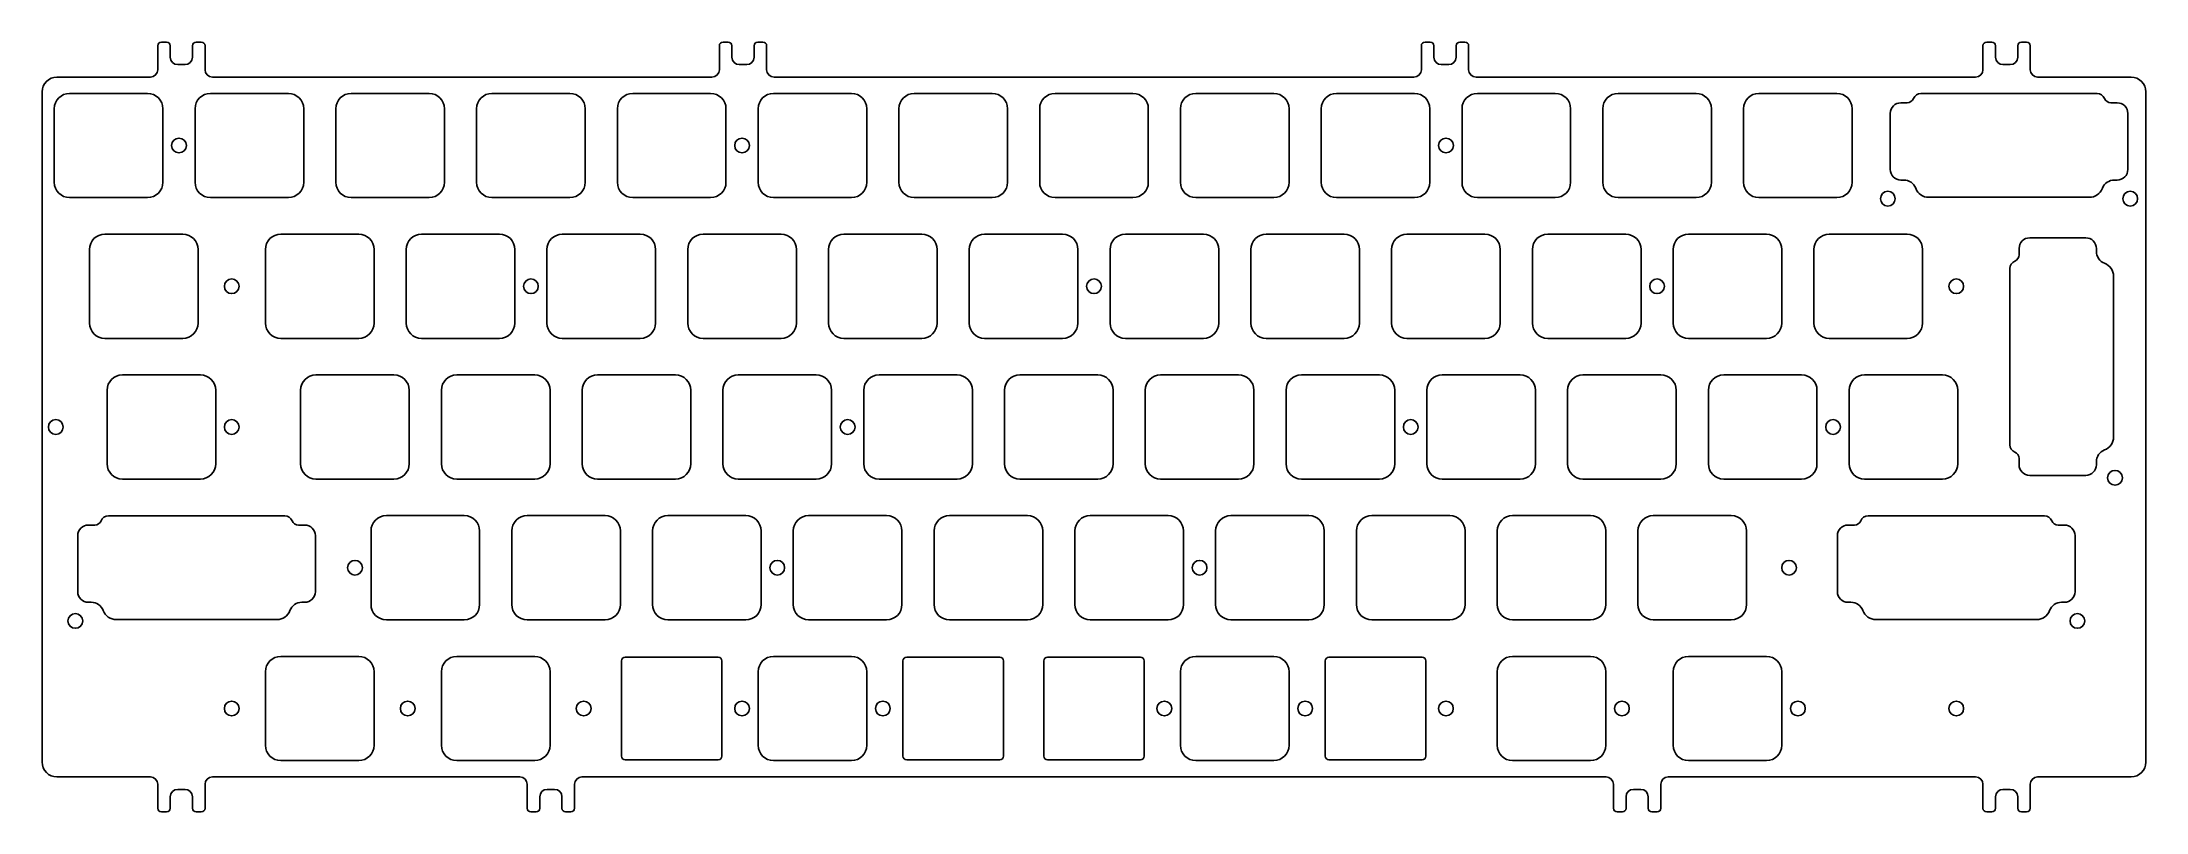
# Model space of a CAD drawing. Header units: millimetres. Extents: x -9 to 276, y -90 to 14.
import ezdxf

# ---------------------------------------------------------------- set-up
doc = ezdxf.new("R2010")
doc.units = ezdxf.units.MM
doc.layers.add('BLACK', color=7, linetype='CONTINUOUS')

msp = doc.modelspace()

# ---------------------------------------------------------------- linework, layer by layer
at = {"layer": 'BLACK', "linetype": 'Continuous'}
for p, q in [((6.65, 13.5), (6.65, 10.25)), ((7.15, 14), (7.85, 14)), ((8.35, 11.95), (8.35, 13.5)), ((11.35, 11.95), (11.35, 13.5)), ((11.85, 14), (12.55, 14)), ((13.05, 13.5), (13.05, 10.25)), ((82.65, 13.5), (82.65, 10.25)), ((83.15, 14), (83.85, 14)), ((84.35, 11.95), (84.35, 13.5)), ((87.35, 11.95), (87.35, 13.5)), ((87.85, 14), (88.55, 14)), ((89.05, 13.5), (89.05, 10.25)), ((177.65, 13.5), (177.65, 10.25)), ((178.15, 14), (178.85, 14)), ((179.35, 11.95), (179.35, 13.5)), ((182.35, 11.95), (182.35, 13.5)), ((182.85, 14), (183.55, 14)), ((184.05, 13.5), (184.05, 10.25)), ((253.65, 13.5), (253.65, 10.25)), ((254.15, 14), (254.85, 14)), ((255.35, 11.95), (255.35, 13.5)), ((258.35, 11.95), (258.35, 13.5)), ((258.85, 14), (259.55, 14)), ((260.05, 13.5), (260.05, 10.25)), ((-7.000002, 9.25), (5.65, 9.25)), ((10.35, 10.95), (9.35, 10.95)), ((14.05, 9.25), (81.65, 9.25)), ((86.35, 10.95), (85.35, 10.95)), ((90.05, 9.25), (176.65, 9.25)), ((181.35, 10.95), (180.35, 10.95)), ((185.05, 9.25), (252.65, 9.25)), ((257.35, 10.95), (256.35, 10.95)), ((261.05, 9.25), (273.7, 9.25)), ((-9, -83.450002), (-9, 7.250001)), ((5.275, 7.05), (-5.275001, 7.05)), ((24.325, 7.05), (13.775, 7.05)), ((43.375, 7.05), (32.825, 7.05)), ((62.425, 7.05), (51.875, 7.05)), ((81.475, 7.05), (70.925, 7.05)), ((100.525, 7.05), (89.975, 7.05)), ((119.575, 7.05), (109.025, 7.05)), ((138.625, 7.05), (128.075, 7.05)), ((157.675, 7.05), (147.125, 7.05)), ((176.725, 7.05), (166.175, 7.05)), ((195.775, 7.05), (185.225, 7.05)), ((214.825, 7.05), (204.275, 7.05)), ((233.875, 7.05), (223.325, 7.05)), ((242.536512, 5.77544), (243.390075, 5.77544)), ((243.390075, 5.775452), (243.390075, 5.77544)), ((245.247375, 7.027589), (245.247375, 7.0276)), ((245.247375, 7.0276), (269.102575, 7.0276)), ((270.959775, 5.77544), (271.825375, 5.77544)), ((275.7, 7.25), (275.7, -83.45)), ((-7.35, 4.975001), (-7.35, -4.975001)), ((7.35, 4.975), (7.35, -4.975)), ((11.7, 4.975), (11.7, -4.975)), ((26.4, 4.975), (26.4, -4.975)), ((30.75, 4.975), (30.75, -4.975)), ((45.45, 4.975), (45.45, -4.975)), ((49.8, 4.975), (49.8, -4.975)), ((64.5, 4.975), (64.5, -4.975)), ((68.85, 4.975), (68.85, -4.975)), ((83.55, 4.975), (83.55, -4.975)), ((87.9, 4.975), (87.9, -4.975)), ((102.6, 4.975), (102.6, -4.975)), ((106.95, 4.975), (106.95, -4.975)), ((121.65, 4.975), (121.65, -4.975)), ((126, 4.975), (126, -4.975)), ((140.7, 4.975), (140.7, -4.975)), ((145.05, 4.975), (145.05, -4.975)), ((159.75, 4.975), (159.75, -4.975)), ((164.1, 4.975), (164.1, -4.975)), ((178.8, 4.975), (178.8, -4.975)), ((183.15, 4.975), (183.15, -4.975)), ((197.85, 4.975), (197.85, -4.975)), ((202.2, 4.975), (202.2, -4.975)), ((216.9, 4.975), (216.9, -4.975)), ((221.25, 4.975), (221.25, -4.975)), ((235.95, 4.975), (235.95, -4.975)), ((241.099485, -3.25044), (241.099485, 4.3503)), ((273.250365, 4.35044), (273.250365, -3.2504)), ((242.928575, -4.67544), (242.524475, -4.67544)), ((271.813458, -4.67544), (271.421325, -4.67544)), ((5.275, -7.05), (-5.275001, -7.05)), ((24.325, -7.05), (13.775, -7.05)), ((43.375, -7.05), (32.825, -7.05)), ((62.425, -7.05), (51.875, -7.05)), ((81.475, -7.05), (70.925, -7.05)), ((100.525, -7.05), (89.975, -7.05)), ((119.575, -7.05), (109.025, -7.05)), ((138.625, -7.05), (128.075, -7.05)), ((157.675, -7.05), (147.125, -7.05)), ((176.725, -7.05), (166.175, -7.05)), ((195.775, -7.05), (185.225, -7.05)), ((214.825, -7.05), (204.275, -7.05)), ((233.875, -7.05), (223.325, -7.05)), ((268.050425, -7.01191), (246.299575, -7.01191)), ((-2.587499, -14.074999), (-2.587499, -24.025001)), ((10.0375, -12), (-0.5125, -12)), ((12.1125, -14.075), (12.112501, -14.075)), ((12.112501, -14.075), (12.112501, -24.025)), ((21.225, -14.075), (21.225, -24.025)), ((33.85, -12), (23.3, -12)), ((35.925, -14.075), (35.925, -24.025)), ((40.275, -14.075), (40.275, -24.025)), ((52.9, -12), (42.35, -12)), ((54.975, -14.075), (54.975, -24.025)), ((59.325, -14.075), (59.325, -24.025)), ((71.95, -12), (61.4, -12)), ((74.025, -14.075), (74.025, -24.025)), ((78.375, -14.075), (78.375, -24.025)), ((91, -12), (80.45, -12)), ((93.075, -14.075), (93.075, -24.025)), ((97.425, -14.075), (97.425, -24.025)), ((110.05, -12), (99.5, -12)), ((112.125, -14.075), (112.125, -24.025)), ((116.475, -14.075), (116.475, -24.025)), ((129.1, -12), (118.55, -12)), ((131.175, -14.075), (131.175, -24.025)), ((135.525, -14.075), (135.525, -24.025)), ((148.15, -12), (137.6, -12)), ((150.225, -14.075), (150.225, -24.025)), ((154.575, -14.075), (154.575, -24.025)), ((167.2, -12), (156.65, -12)), ((169.275, -14.075), (169.275, -24.025)), ((173.625, -14.075), (173.625, -24.025)), ((186.25, -12), (175.7, -12)), ((188.325, -14.075), (188.325, -24.025)), ((192.675, -14.075), (192.675, -24.025)), ((205.3, -12), (194.75, -12)), ((207.375, -14.075), (207.375, -24.025)), ((211.725, -14.075), (211.725, -24.025)), ((224.35, -12), (213.8, -12)), ((226.425, -14.075), (226.425, -24.025)), ((230.775, -14.075), (230.775, -24.025)), ((243.4, -12), (232.85, -12)), ((245.475, -14.075), (245.475, -24.025)), ((258.54331, -14.790225), (258.54331, -13.924625)), ((259.96831, -12.499635), (267.56915, -12.499635)), ((268.99419, -13.936542), (268.99419, -14.328675)), ((257.29115, -40.502625), (257.29115, -16.647425)), ((271.33066, -17.699575), (271.33066, -39.450425)), ((10.0375, -26.1), (-0.5125, -26.1)), ((33.85, -26.1), (23.3, -26.1)), ((52.9, -26.1), (42.35, -26.1)), ((71.95, -26.1), (61.4, -26.1)), ((91, -26.1), (80.45, -26.1)), ((110.05, -26.1), (99.5, -26.1)), ((129.1, -26.1), (118.55, -26.1)), ((148.15, -26.1), (137.6, -26.1)), ((167.2, -26.1), (156.65, -26.1)), ((186.25, -26.1), (175.7, -26.1)), ((205.3, -26.1), (194.75, -26.1)), ((224.35, -26.1), (213.8, -26.1)), ((243.4, -26.1), (232.85, -26.1)), ((12.41875, -31.05), (1.868749, -31.05)), ((38.6125, -31.05), (28.0625, -31.05)), ((57.6625, -31.05), (47.1125, -31.05)), ((76.7125, -31.05), (66.1625, -31.05)), ((95.7625, -31.05), (85.2125, -31.05)), ((114.8125, -31.05), (104.2625, -31.05)), ((133.8625, -31.05), (123.3125, -31.05)), ((152.9125, -31.05), (142.3625, -31.05)), ((171.9625, -31.05), (161.4125, -31.05)), ((191.0125, -31.05), (180.4625, -31.05)), ((210.0625, -31.05), (199.5125, -31.05)), ((229.1125, -31.05), (218.5625, -31.05)), ((248.1625, -31.05), (237.612499, -31.05)), ((-0.20625, -33.125), (-0.20625, -43.075001)), ((14.49375, -33.125), (14.49375, -43.075)), ((25.9875, -33.125), (25.9875, -43.075)), ((40.6875, -33.125), (40.6875, -43.075)), ((45.0375, -33.125), (45.0375, -43.075)), ((59.7375, -33.125), (59.7375, -43.075)), ((64.0875, -33.125), (64.0875, -43.075)), ((78.7875, -33.125), (78.7875, -43.075)), ((83.1375, -33.125), (83.1375, -43.075)), ((97.8375, -33.125), (97.8375, -43.075)), ((102.1875, -33.125), (102.1875, -43.075)), ((116.8875, -33.125), (116.8875, -43.075)), ((121.2375, -33.125), (121.2375, -43.075)), ((135.9375, -33.125), (135.9375, -43.075)), ((140.2875, -33.125), (140.2875, -43.075)), ((154.9875, -33.125), (154.9875, -43.075)), ((159.3375, -33.125), (159.3375, -43.075)), ((174.0375, -33.125), (174.0375, -43.075)), ((178.3875, -33.125), (178.3875, -43.075)), ((193.0875, -33.125), (193.0875, -43.075)), ((197.4375, -33.125), (197.4375, -43.075)), ((212.1375, -33.125), (212.1375, -43.075)), ((216.4875, -33.125), (216.4875, -43.075)), ((231.1875, -33.125), (231.1875, -43.075)), ((235.5375, -33.125), (235.5375, -43.075001)), ((250.2375, -33.125), (250.2375, -43.075)), ((257.291161, -40.502625), (257.29115, -40.502625)), ((258.543298, -42.359925), (258.54331, -42.359925)), ((258.54331, -43.213488), (258.54331, -42.359925)), ((12.41875, -45.15), (1.86875, -45.15)), ((38.6125, -45.15), (28.0625, -45.15)), ((57.6625, -45.15), (47.1125, -45.15)), ((76.7125, -45.15), (66.1625, -45.15)), ((95.7625, -45.15), (85.2125, -45.15)), ((114.8125, -45.15), (104.2625, -45.15)), ((133.8625, -45.15), (123.3125, -45.15)), ((152.9125, -45.15), (142.3625, -45.15)), ((171.9625, -45.15), (161.4125, -45.15)), ((191.0125, -45.15), (180.4625, -45.15)), ((210.0625, -45.15), (199.5125, -45.15)), ((229.1125, -45.15), (218.5625, -45.15)), ((248.1625, -45.15), (237.6125, -45.15)), ((267.56919, -44.650515), (259.96845, -44.650515)), ((268.99419, -42.821425), (268.99419, -43.225525)), ((-0.021375, -50.1224), (23.833825, -50.1224)), ((-0.021375, -50.122411), (-0.021375, -50.1224)), ((48.1375, -50.1), (37.5875, -50.1)), ((67.1875, -50.1), (56.6375, -50.1)), ((86.2375, -50.1), (75.6875, -50.1)), ((105.2875, -50.1), (94.7375, -50.1)), ((124.3375, -50.1), (113.7875, -50.1)), ((143.3875, -50.1), (132.8375, -50.1)), ((162.4375, -50.1), (151.8875, -50.1)), ((181.4875, -50.1), (170.9375, -50.1)), ((200.5375, -50.1), (189.9875, -50.1)), ((219.5875, -50.1), (209.0375, -50.1)), ((238.103625, -50.1224), (261.958825, -50.1224)), ((238.103625, -50.122411), (238.103625, -50.1224)), ((-4.169265, -60.40044), (-4.169265, -52.7997)), ((-2.732238, -51.37456), (-1.878675, -51.37456)), ((-1.878675, -51.374548), (-1.878675, -51.37456)), ((25.691025, -51.37456), (26.556625, -51.37456)), ((27.981615, -52.79956), (27.981615, -60.4004)), ((35.5125, -52.175), (35.5125, -62.125)), ((50.2125, -52.175), (50.2125, -62.125)), ((54.5625, -52.175), (54.5625, -62.125)), ((69.2625, -52.175), (69.2625, -62.125)), ((73.6125, -52.175), (73.6125, -62.125)), ((88.3125, -52.175), (88.3125, -62.125)), ((92.6625, -52.175), (92.6625, -62.125)), ((107.3625, -52.175), (107.3625, -62.125)), ((111.7125, -52.175), (111.7125, -62.125)), ((126.4125, -52.175), (126.4125, -62.125)), ((130.7625, -52.175), (130.7625, -62.125)), ((145.4625, -52.175), (145.4625, -62.125)), ((149.8125, -52.175), (149.8125, -62.125)), ((164.5125, -52.175), (164.5125, -62.125)), ((168.8625, -52.175), (168.8625, -62.125)), ((183.5625, -52.175), (183.5625, -62.125)), ((187.9125, -52.175), (187.9125, -62.125)), ((202.6125, -52.175), (202.6125, -62.125)), ((206.9625, -52.175), (206.9625, -62.125)), ((221.6625, -52.175), (221.6625, -62.125)), ((233.955735, -60.40044), (233.955735, -52.7997)), ((235.392762, -51.37456), (236.246325, -51.37456)), ((236.246325, -51.374548), (236.246325, -51.37456)), ((263.816025, -51.37456), (264.681625, -51.37456)), ((266.106615, -52.79956), (266.106615, -60.4004)), ((-2.340175, -61.82544), (-2.744275, -61.82544)), ((26.544708, -61.82544), (26.152575, -61.82544)), ((235.784825, -61.82544), (235.380725, -61.82544)), ((264.669708, -61.82544), (264.277575, -61.82544)), ((22.781675, -64.16191), (1.030825, -64.16191)), ((48.1375, -64.2), (37.5875, -64.2)), ((67.1875, -64.2), (56.6375, -64.2)), ((86.2375, -64.2), (75.6875, -64.2)), ((105.2875, -64.2), (94.7375, -64.2)), ((124.3375, -64.2), (113.7875, -64.2)), ((143.3875, -64.2), (132.8375, -64.2)), ((162.4375, -64.2), (151.8875, -64.2)), ((181.4875, -64.2), (170.9375, -64.2)), ((200.5375, -64.2), (189.9875, -64.2)), ((219.5875, -64.2), (209.0375, -64.2)), ((260.906675, -64.16191), (239.155825, -64.16191)), ((33.85, -69.15), (23.299999, -69.15)), ((57.6625, -69.15), (47.112499, -69.15)), ((69.4, -82.65), (69.4, -69.75)), ((69.9, -69.25), (82.5, -69.25)), ((83, -69.75), (83, -82.65)), ((100.525, -69.15), (89.974999, -69.15)), ((107.5, -82.65), (107.5, -69.75)), ((108, -69.25), (120.6, -69.25)), ((121.1, -69.75), (121.1, -82.65)), ((126.55, -82.65), (126.55, -69.75)), ((127.05, -69.25), (139.65, -69.25)), ((140.15, -69.75), (140.15, -82.65)), ((157.675, -69.15), (147.124999, -69.15)), ((164.65, -82.65), (164.65, -69.75)), ((165.15, -69.25), (177.75, -69.25)), ((178.25, -69.75), (178.25, -82.65)), ((200.5375, -69.15), (189.987499, -69.15)), ((224.35, -69.15), (213.799999, -69.15)), ((21.225, -71.225), (21.225, -81.175001)), ((35.925, -71.225), (35.925, -81.175)), ((45.0375, -71.225), (45.0375, -81.175001)), ((59.7375, -71.225), (59.7375, -81.175)), ((87.9, -71.225), (87.9, -81.175001)), ((102.6, -71.225), (102.6, -81.175)), ((145.05, -71.225), (145.05, -81.175001)), ((159.75, -71.225), (159.75, -81.175)), ((187.9125, -71.225), (187.9125, -81.175001)), ((202.6125, -71.225), (202.6125, -81.175)), ((211.725, -71.225), (211.725, -81.175001)), ((226.425, -71.225), (226.425, -81.175)), ((33.85, -83.25), (23.3, -83.25)), ((57.6625, -83.25), (47.1125, -83.25)), ((82.5, -83.15), (69.9, -83.15)), ((100.525, -83.25), (89.975, -83.25)), ((120.6, -83.15), (108, -83.15)), ((139.65, -83.15), (127.05, -83.15)), ((157.675, -83.25), (147.125, -83.25)), ((177.75, -83.15), (165.15, -83.15)), ((200.5375, -83.25), (189.9875, -83.25)), ((224.35, -83.25), (213.8, -83.25)), ((-7.000001, -85.45), (5.65, -85.45)), ((6.65, -89.7), (6.65, -86.45)), ((8.35, -88.15), (8.35, -89.7)), ((9.35, -87.15), (10.35, -87.15)), ((11.35, -88.15), (11.35, -89.7)), ((13.05, -89.7), (13.05, -86.45)), ((14.05, -85.45), (55.65, -85.45)), ((56.65, -89.7), (56.65, -86.45)), ((58.35, -88.15), (58.35, -89.7)), ((59.35, -87.15), (60.35, -87.15)), ((61.35, -88.15), (61.35, -89.7)), ((63.05, -89.7), (63.05, -86.45)), ((64.05, -85.45), (202.65, -85.45)), ((203.65, -89.7), (203.65, -86.45)), ((205.35, -88.15), (205.35, -89.7)), ((206.35, -87.15), (207.35, -87.15)), ((208.35, -88.15), (208.35, -89.7)), ((210.05, -89.7), (210.05, -86.45)), ((211.05, -85.45), (252.649972, -85.45)), ((253.65, -89.7), (253.65, -86.45)), ((255.35, -88.15), (255.35, -89.7)), ((256.35, -87.15), (257.35, -87.15)), ((258.35, -88.15), (258.35, -89.7)), ((260.05, -89.7), (260.05, -86.45)), ((261.05, -85.45), (273.7, -85.45)), ((7.85, -90.2), (7.15, -90.2)), ((12.55, -90.2), (11.85, -90.2)), ((57.85, -90.2), (57.15, -90.2)), ((62.55, -90.2), (61.85, -90.2)), ((204.85, -90.2), (204.15, -90.2)), ((209.55, -90.2), (208.85, -90.2)), ((254.85, -90.2), (254.15, -90.2)), ((259.55, -90.2), (258.85, -90.2))]:
    msp.add_line(p, q, dxfattribs=at)
at = {"layer": 'BLACK'}
for centre in [(9.52645, -0.00205), (85.72645, -0.00205), (180.97645, -0.00205), (240.775, -7.2), (273.575, -7.2), (16.6702, -19.05205), (57.15145, -19.05205), (133.35145, -19.05205), (209.55145, -19.05205), (250.0327, -19.05205), (-7.1423, -38.10205), (16.6702, -38.10205), (100.01395, -38.10205), (176.21395, -38.10205), (233.3625, -38.1), (271.51875, -44.975), (33.33895, -57.15205), (90.48895, -57.15205), (147.63895, -57.15205), (227.410825, -57.15205), (-4.49375, -64.35), (266.43125, -64.35), (16.6702, -76.20205), (40.4827, -76.20205), (64.2952, -76.20205), (85.725, -76.2), (104.775, -76.2), (142.875, -76.2), (161.925, -76.2), (180.975, -76.2), (204.78895, -76.20205), (228.60145, -76.20205), (250.0327, -76.20205)]:
    msp.add_circle(centre, 1, dxfattribs=at)
for centre, radius, start, end in [((7.15, 13.5), 0.5, 90, 180), ((7.85, 13.5), 0.5, 0, 90), ((9.35, 11.95), 1, 180, 270), ((10.35, 11.95), 1, 270, 0), ((11.85, 13.5), 0.5, 90, 180), ((12.55, 13.5), 0.5, 0, 90), ((83.15, 13.5), 0.5, 90, 180), ((83.85, 13.5), 0.5, 0, 90), ((85.35, 11.95), 1, 180, 270), ((86.35, 11.95), 1, 270, 0), ((87.85, 13.5), 0.5, 90, 180), ((88.55, 13.5), 0.5, 0, 90), ((178.15, 13.5), 0.5, 90, 180), ((178.85, 13.5), 0.5, 0, 90), ((180.35, 11.95), 1, 180, 270), ((181.35, 11.95), 1, 270, 0), ((182.85, 13.5), 0.5, 90, 180), ((183.55, 13.5), 0.5, 0, 90), ((254.15, 13.5), 0.5, 90, 180), ((254.85, 13.5), 0.5, 0, 90), ((256.35, 11.95), 1, 180, 270), ((257.35, 11.95), 1, 270, 0), ((258.85, 13.5), 0.5, 90, 180), ((259.55, 13.5), 0.5, 0, 90), ((-7.000001, 7.250001), 1.999999, 90.00002865, 180), ((5.65, 10.25), 1, 270, 0), ((14.05, 10.25), 1, 180, 270), ((81.65, 10.25), 1, 270, 0), ((90.05, 10.25), 1, 180, 270), ((176.65, 10.25), 1, 270, 0), ((185.05, 10.25), 1, 180, 270), ((252.65, 10.25), 1, 270, 0), ((261.05, 10.25), 1, 180, 270), ((273.699972, 7.249985), 2.000015, 0.00042971, 89.99919787), ((-5.275001, 4.975001), 2.074999, 90, 180), ((5.275, 4.975), 2.075, 0, 90), ((13.775, 4.975), 2.075, 90, 180), ((24.325, 4.975), 2.075, 0, 90), ((32.825, 4.975), 2.075, 90, 180), ((43.375, 4.975), 2.075, 0, 90), ((51.875, 4.975), 2.075, 90, 180), ((62.425, 4.975), 2.075, 0, 90), ((70.925, 4.975), 2.075, 90, 180), ((81.475, 4.975), 2.075, 0, 90), ((89.975, 4.975), 2.075, 90, 180), ((100.525, 4.975), 2.075, 0, 90), ((109.025, 4.975), 2.075, 90, 180), ((119.575, 4.975), 2.075, 0, 90), ((128.075, 4.975), 2.075, 90, 180), ((138.625, 4.975), 2.075, 0, 90), ((147.125, 4.975), 2.075, 90, 180), ((157.675, 4.975), 2.075, 0, 90), ((166.175, 4.975), 2.075, 90, 180), ((176.725, 4.975), 2.075, 0, 90), ((185.225, 4.975), 2.075, 90, 180), ((195.775, 4.975), 2.075, 0, 90), ((204.275, 4.975), 2.075, 90, 180), ((214.825, 4.975), 2.075, 0, 90), ((223.325, 4.975), 2.075, 90, 180), ((233.875, 4.975), 2.075, 0, 90), ((242.524645, 4.350329), 1.42516, 89.52290502, 180.00116589), ((243.390076, 6.7039), 0.928448, 269.99993829, 337.97487728), ((245.247344, 5.952545), 1.075044, 89.99834782, 157.973763), ((269.1026, 5.9527), 1.0749, 22.0204571, 90.00133258), ((270.9598, 6.7039), 0.92846, 202.02452102, 269.99845724), ((271.8254, 4.3505), 1.42494, 359.99758749, 90.00100523), ((-5.275001, -4.975001), 2.074999, 180, 270), ((5.275, -4.975), 2.075, 270, 0), ((13.775, -4.975), 2.075, 180, 270), ((24.325, -4.975), 2.075, 270, 0), ((32.825, -4.975), 2.075, 180, 270), ((43.375, -4.975), 2.075, 270, 0), ((51.875, -4.975), 2.075, 180, 270), ((62.425, -4.975), 2.075, 270, 0), ((70.925, -4.975), 2.075, 180, 270), ((81.475, -4.975), 2.075, 270, 0), ((89.975, -4.975), 2.075, 180, 270), ((100.525, -4.975), 2.075, 270, 0), ((109.025, -4.975), 2.075, 180, 270), ((119.575, -4.975), 2.075, 270, 0), ((128.075, -4.975), 2.075, 180, 270), ((138.625, -4.975), 2.075, 270, 0), ((147.125, -4.975), 2.075, 180, 270), ((157.675, -4.975), 2.075, 270, 0), ((166.175, -4.975), 2.075, 180, 270), ((176.725, -4.975), 2.075, 270, 0), ((185.225, -4.975), 2.075, 180, 270), ((195.775, -4.975), 2.075, 270, 0), ((204.275, -4.975), 2.075, 180, 270), ((214.825, -4.975), 2.075, 270, 0), ((223.325, -4.975), 2.075, 180, 270), ((233.875, -4.975), 2.075, 270, 0), ((242.524439, -3.250486), 1.424954, 179.99815039, 270.00144752), ((242.928624, -6.400243), 1.724803, 20.54306333, 90.00162772), ((271.42132, -6.40036), 1.72492, 89.99983392, 159.45458763), ((271.82521, -3.25033), 1.425155, 269.52752788, 359.99718578), ((246.299534, -5.136811), 1.875099, 200.54912503, 270.0012528), ((268.05044, -5.13697), 1.87494, 269.99954162, 339.45391569), ((-0.5125, -14.074999), 2.074999, 90, 180), ((10.0375, -14.075), 2.075, 0, 90), ((23.3, -14.075), 2.075, 90, 180), ((33.85, -14.075), 2.075, 0, 90), ((42.35, -14.075), 2.075, 90, 180), ((52.9, -14.075), 2.075, 0, 90), ((61.4, -14.075), 2.075, 90, 180), ((71.95, -14.075), 2.075, 0, 90), ((80.45, -14.075), 2.075, 90, 180), ((91, -14.075), 2.075, 0, 90), ((99.5, -14.075), 2.075, 90, 180), ((110.05, -14.075), 2.075, 0, 90), ((118.55, -14.075), 2.075, 90, 180), ((129.1, -14.075), 2.075, 0, 90), ((137.6, -14.075), 2.075, 90, 180), ((148.15, -14.075), 2.075, 0, 90), ((156.65, -14.075), 2.075, 90, 180), ((167.2, -14.075), 2.075, 0, 90), ((175.7, -14.075), 2.075, 90, 180), ((186.25, -14.075), 2.075, 0, 90), ((194.75, -14.075), 2.075, 90, 180), ((205.3, -14.075), 2.075, 0, 90), ((213.8, -14.075), 2.075, 90, 180), ((224.35, -14.075), 2.075, 0, 90), ((232.85, -14.075), 2.075, 90, 180), ((243.4, -14.075), 2.075, 0, 90), ((259.96825, -13.9246), 1.42494, 89.99758749, 180.00100523), ((267.56911, -13.92476), 1.425125, 359.52631186, 89.99839184), ((258.36614, -16.64746), 1.07499, 112.02370504, 179.99813454), ((257.61485, -14.7902), 0.92846, 292.02452102, 359.99845724), ((270.71913, -14.32867), 1.724936, 180.00016608, 249.45408213), ((269.45558, -17.69966), 1.875082, 0.0025973, 69.45098232), ((-0.5125, -24.025001), 2.074999, 180, 270), ((10.0375, -24.025), 2.075001, 270, 0), ((23.3, -24.025), 2.075, 180, 270), ((33.85, -24.025), 2.075, 270, 0), ((42.35, -24.025), 2.075, 180, 270), ((52.9, -24.025), 2.075, 270, 0), ((61.4, -24.025), 2.075, 180, 270), ((71.95, -24.025), 2.075, 270, 0), ((80.45, -24.025), 2.075, 180, 270), ((91, -24.025), 2.075, 270, 0), ((99.5, -24.025), 2.075, 180, 270), ((110.05, -24.025), 2.075, 270, 0), ((118.55, -24.025), 2.075, 180, 270), ((129.1, -24.025), 2.075, 270, 0), ((137.6, -24.025), 2.075, 180, 270), ((148.15, -24.025), 2.075, 270, 0), ((156.65, -24.025), 2.075, 180, 270), ((167.2, -24.025), 2.075, 270, 0), ((175.7, -24.025), 2.075, 180, 270), ((186.25, -24.025), 2.075, 270, 0), ((194.75, -24.025), 2.075, 180, 270), ((205.3, -24.025), 2.075, 270, 0), ((213.8, -24.025), 2.075, 180, 270), ((224.35, -24.025), 2.075, 270, 0), ((232.85, -24.025), 2.075, 180, 270), ((243.4, -24.025), 2.075, 270, 0), ((1.868754, -33.125004), 2.075004, 90.00013806, 179.99988955), ((12.41875, -33.125), 2.075, 0, 90), ((28.0625, -33.125), 2.075, 90, 180), ((38.6125, -33.125), 2.075, 0, 90), ((47.1125, -33.125), 2.075, 90, 180), ((57.6625, -33.125), 2.075, 0, 90), ((66.1625, -33.125), 2.075, 90, 180), ((76.7125, -33.125), 2.075, 0, 90), ((85.2125, -33.125), 2.075, 90, 180), ((95.7625, -33.125), 2.075, 0, 90), ((104.2625, -33.125), 2.075, 90, 180), ((114.8125, -33.125), 2.075, 0, 90), ((123.3125, -33.125), 2.075, 90, 180), ((133.8625, -33.125), 2.075, 0, 90), ((142.3625, -33.125), 2.075, 90, 180), ((152.9125, -33.125), 2.075, 0, 90), ((161.4125, -33.125), 2.075, 90, 180), ((171.9625, -33.125), 2.075, 0, 90), ((180.4625, -33.125), 2.075, 90, 180), ((191.0125, -33.125), 2.075, 0, 90), ((199.5125, -33.125), 2.075, 90, 180), ((210.0625, -33.125), 2.075, 0, 90), ((218.5625, -33.125), 2.075, 90, 180), ((229.1125, -33.125), 2.075, 0, 90), ((237.612504, -33.125004), 2.075004, 90.00013806, 179.99988955), ((248.1625, -33.125), 2.075, 0, 90), ((269.455665, -39.450538), 1.874995, 290.54692151, 0.00345303), ((258.366101, -40.502726), 1.07494, 179.99461656, 247.97750247), ((257.614921, -42.359876), 0.928376, 359.99697591, 67.97782841), ((270.719098, -42.821449), 1.724908, 110.54547839, 179.9992028), ((1.868752, -43.074998), 2.075002, 180.00008284, 269.99994478), ((12.41875, -43.075), 2.075, 270, 0), ((28.0625, -43.075), 2.075, 180, 270), ((38.6125, -43.075), 2.075, 270, 0), ((47.1125, -43.075), 2.075, 180, 270), ((57.6625, -43.075), 2.075, 270, 0), ((66.1625, -43.075), 2.075, 180, 270), ((76.7125, -43.075), 2.075, 270, 0), ((85.2125, -43.075), 2.075, 180, 270), ((95.7625, -43.075), 2.075, 270, 0), ((104.2625, -43.075), 2.075, 180, 270), ((114.8125, -43.075), 2.075, 270, 0), ((123.3125, -43.075), 2.075, 180, 270), ((133.8625, -43.075), 2.075, 270, 0), ((142.3625, -43.075), 2.075, 180, 270), ((152.9125, -43.075), 2.075, 270, 0), ((161.4125, -43.075), 2.075, 180, 270), ((171.9625, -43.075), 2.075, 270, 0), ((180.4625, -43.075), 2.075, 180, 270), ((191.0125, -43.075), 2.075, 270, 0), ((199.5125, -43.075), 2.075, 180, 270), ((210.0625, -43.075), 2.075, 270, 0), ((218.5625, -43.075), 2.075, 180, 270), ((229.1125, -43.075), 2.075, 270, 0), ((237.612502, -43.074998), 2.075002, 180.00008284, 269.99994478), ((248.1625, -43.075), 2.075, 270, 0), ((259.968342, -43.225433), 1.425082, 179.51974267, 270.00434217), ((267.569189, -43.225514), 1.425001, 270.00004021, 359.99955772), ((-1.878626, -50.446171), 0.928376, 269.99697591, 337.97782841), ((-0.021476, -51.197351), 1.07494, 89.99461656, 157.97750247), ((23.83379, -51.19739), 1.07499, 22.02370504, 89.99813454), ((25.69105, -50.4461), 0.92846, 202.02452102, 269.99845724), ((37.5875, -52.175), 2.075, 90, 180), ((48.1375, -52.175), 2.075, 0, 90), ((56.6375, -52.175), 2.075, 90, 180), ((67.1875, -52.175), 2.075, 0, 90), ((75.6875, -52.175), 2.075, 90, 180), ((86.2375, -52.175), 2.075, 0, 90), ((94.7375, -52.175), 2.075, 90, 180), ((105.2875, -52.175), 2.075, 0, 90), ((113.7875, -52.175), 2.075, 90, 180), ((124.3375, -52.175), 2.075, 0, 90), ((132.8375, -52.175), 2.075, 90, 180), ((143.3875, -52.175), 2.075, 0, 90), ((151.8875, -52.175), 2.075, 90, 180), ((162.4375, -52.175), 2.075, 0, 90), ((170.9375, -52.175), 2.075, 90, 180), ((181.4875, -52.175), 2.075, 0, 90), ((189.9875, -52.175), 2.075, 90, 180), ((200.5375, -52.175), 2.075, 0, 90), ((209.0375, -52.175), 2.075, 90, 180), ((219.5875, -52.175), 2.075, 0, 90), ((236.246374, -50.446171), 0.928376, 269.99697591, 337.97782841), ((238.103524, -51.197351), 1.07494, 89.99461656, 157.97750247), ((261.95879, -51.19739), 1.07499, 22.02370504, 89.99813454), ((263.81605, -50.4461), 0.92846, 202.02452102, 269.99845724), ((-2.744183, -52.799592), 1.425082, 89.51974267, 180.00434217), ((26.55665, -52.7995), 1.42494, 359.99758749, 90.00100523), ((235.380817, -52.799592), 1.425082, 89.51974267, 180.00434217), ((264.68165, -52.7995), 1.42494, 359.99758749, 90.00100523), ((-2.744264, -60.400439), 1.425001, 180.00004021, 269.99955772), ((-2.340199, -63.550348), 1.724908, 20.54547839, 89.9992028), ((26.15258, -63.55038), 1.724936, 90.00016608, 159.45408213), ((26.55649, -60.40036), 1.425125, 269.52631186, 359.99839184), ((37.5875, -62.125), 2.075, 180, 270), ((48.1375, -62.125), 2.075, 270, 0), ((56.6375, -62.125), 2.075, 180, 270), ((67.1875, -62.125), 2.075, 270, 0), ((75.6875, -62.125), 2.075, 180, 270), ((86.2375, -62.125), 2.075, 270, 0), ((94.7375, -62.125), 2.075, 180, 270), ((105.2875, -62.125), 2.075, 270, 0), ((113.7875, -62.125), 2.075, 180, 270), ((124.3375, -62.125), 2.075, 270, 0), ((132.8375, -62.125), 2.075, 180, 270), ((143.3875, -62.125), 2.075, 270, 0), ((151.8875, -62.125), 2.075, 180, 270), ((162.4375, -62.125), 2.075, 270, 0), ((170.9375, -62.125), 2.075, 180, 270), ((181.4875, -62.125), 2.075, 270, 0), ((189.9875, -62.125), 2.075, 180, 270), ((200.5375, -62.125), 2.075, 270, 0), ((209.0375, -62.125), 2.075, 180, 270), ((219.5875, -62.125), 2.075, 270, 0), ((235.380736, -60.400439), 1.425001, 180.00004021, 269.99955772), ((235.784801, -63.550348), 1.724908, 20.54547839, 89.9992028), ((264.27758, -63.55038), 1.724936, 90.00016608, 159.45408213), ((264.68149, -60.40036), 1.425125, 269.52631186, 359.99839184), ((1.030712, -62.286915), 1.874995, 200.54692151, 270.00345303), ((22.78159, -62.28683), 1.875082, 270.0025973, 339.45098232), ((239.155712, -62.286915), 1.874995, 200.54692151, 270.00345303), ((260.90659, -62.28683), 1.875082, 270.0025973, 339.45098232), ((23.300004, -71.225004), 2.075004, 90.00013806, 179.99988955), ((33.85, -71.225), 2.075, 0, 90), ((47.112504, -71.225004), 2.075004, 90.00013806, 179.99988955), ((57.6625, -71.225), 2.075, 0, 90), ((69.900001, -69.750001), 0.500001, 90.00011459, 179.99988541), ((82.499999, -69.750001), 0.500001, 0.00011459, 89.99988541), ((89.975004, -71.225004), 2.075004, 90.00013806, 179.99988955), ((100.525, -71.225), 2.075, 0, 90), ((108, -69.75), 0.5, 90, 180), ((120.6, -69.75), 0.5, 0, 90), ((127.050001, -69.750001), 0.500001, 90.00011459, 179.99988541), ((139.649999, -69.750001), 0.500001, 0.00011459, 89.99988541), ((147.125004, -71.225004), 2.075004, 90.00013806, 179.99988955), ((157.675, -71.225), 2.075, 0, 90), ((165.15, -69.75), 0.5, 90, 180), ((177.75, -69.75), 0.5, 0, 90), ((189.987504, -71.225004), 2.075004, 90.00013806, 179.99988955), ((200.5375, -71.225), 2.075, 0, 90), ((213.800004, -71.225004), 2.075004, 90.00013806, 179.99988955), ((224.35, -71.225), 2.075, 0, 90), ((23.300002, -81.174998), 2.075002, 180.00008284, 269.99994478), ((33.85, -81.175), 2.075, 270, 0), ((47.112502, -81.174998), 2.075002, 180.00008284, 269.99994478), ((57.6625, -81.175), 2.075, 270, 0), ((89.975002, -81.174998), 2.075002, 180.00008284, 269.99994478), ((100.525, -81.175), 2.075, 270, 0), ((147.125002, -81.174998), 2.075002, 180.00008284, 269.99994478), ((157.675, -81.175), 2.075, 270, 0), ((189.987502, -81.174998), 2.075002, 180.00008284, 269.99994478), ((200.5375, -81.175), 2.075, 270, 0), ((213.800002, -81.174998), 2.075002, 180.00008284, 269.99994478), ((224.35, -81.175), 2.075, 270, 0), ((-7.000028, -83.450015), 1.999985, 179.99962757, 270.0007735), ((69.900001, -82.649999), 0.500001, 180.00011459, 269.99988541), ((82.499999, -82.649999), 0.500001, 270.00011459, 359.99988541), ((108, -82.65), 0.5, 180, 270), ((120.6, -82.65), 0.5, 270, 0), ((127.050001, -82.649999), 0.500001, 180.00011459, 269.99988541), ((139.649999, -82.649999), 0.500001, 270.00011459, 359.99988541), ((165.15, -82.65), 0.5, 180, 270), ((177.75, -82.65), 0.5, 270, 0), ((273.699972, -83.450015), 2.000028, 270.00080215, 0.00042971), ((5.65, -86.45), 1, 0, 90), ((9.35, -88.15), 1, 90, 180), ((10.35, -88.15), 1, 0, 90), ((14.05, -86.45), 1, 90, 180), ((55.65, -86.45), 1, 0, 90), ((59.35, -88.15), 1, 90, 180), ((60.35, -88.15), 1, 0, 90), ((64.05, -86.45), 1, 90, 180), ((202.65, -86.45), 1, 0, 90), ((206.35, -88.15), 1, 90, 180), ((207.35, -88.15), 1, 0, 90), ((211.05, -86.45), 1, 90, 180), ((252.65, -86.45), 1, 0, 90), ((256.35, -88.15), 1, 90, 180), ((257.35, -88.15), 1, 0, 90), ((261.05, -86.45), 1, 90, 180), ((7.15, -89.7), 0.5, 180, 270), ((7.85, -89.7), 0.5, 270, 0), ((11.85, -89.7), 0.5, 180, 270), ((12.55, -89.7), 0.5, 270, 0), ((57.15, -89.7), 0.5, 180, 270), ((57.85, -89.7), 0.5, 270, 0), ((61.85, -89.7), 0.5, 180, 270), ((62.55, -89.7), 0.5, 270, 0), ((204.15, -89.7), 0.5, 180, 270), ((204.85, -89.7), 0.5, 270, 0), ((208.85, -89.7), 0.5, 180, 270), ((209.55, -89.7), 0.5, 270, 0), ((254.15, -89.7), 0.5, 180, 270), ((254.85, -89.7), 0.5, 270, 0), ((258.85, -89.7), 0.5, 180, 270), ((259.55, -89.7), 0.5, 270, 0)]:
    msp.add_arc(centre, radius, start, end, dxfattribs=at)

doc.saveas('drawing.dxf')
